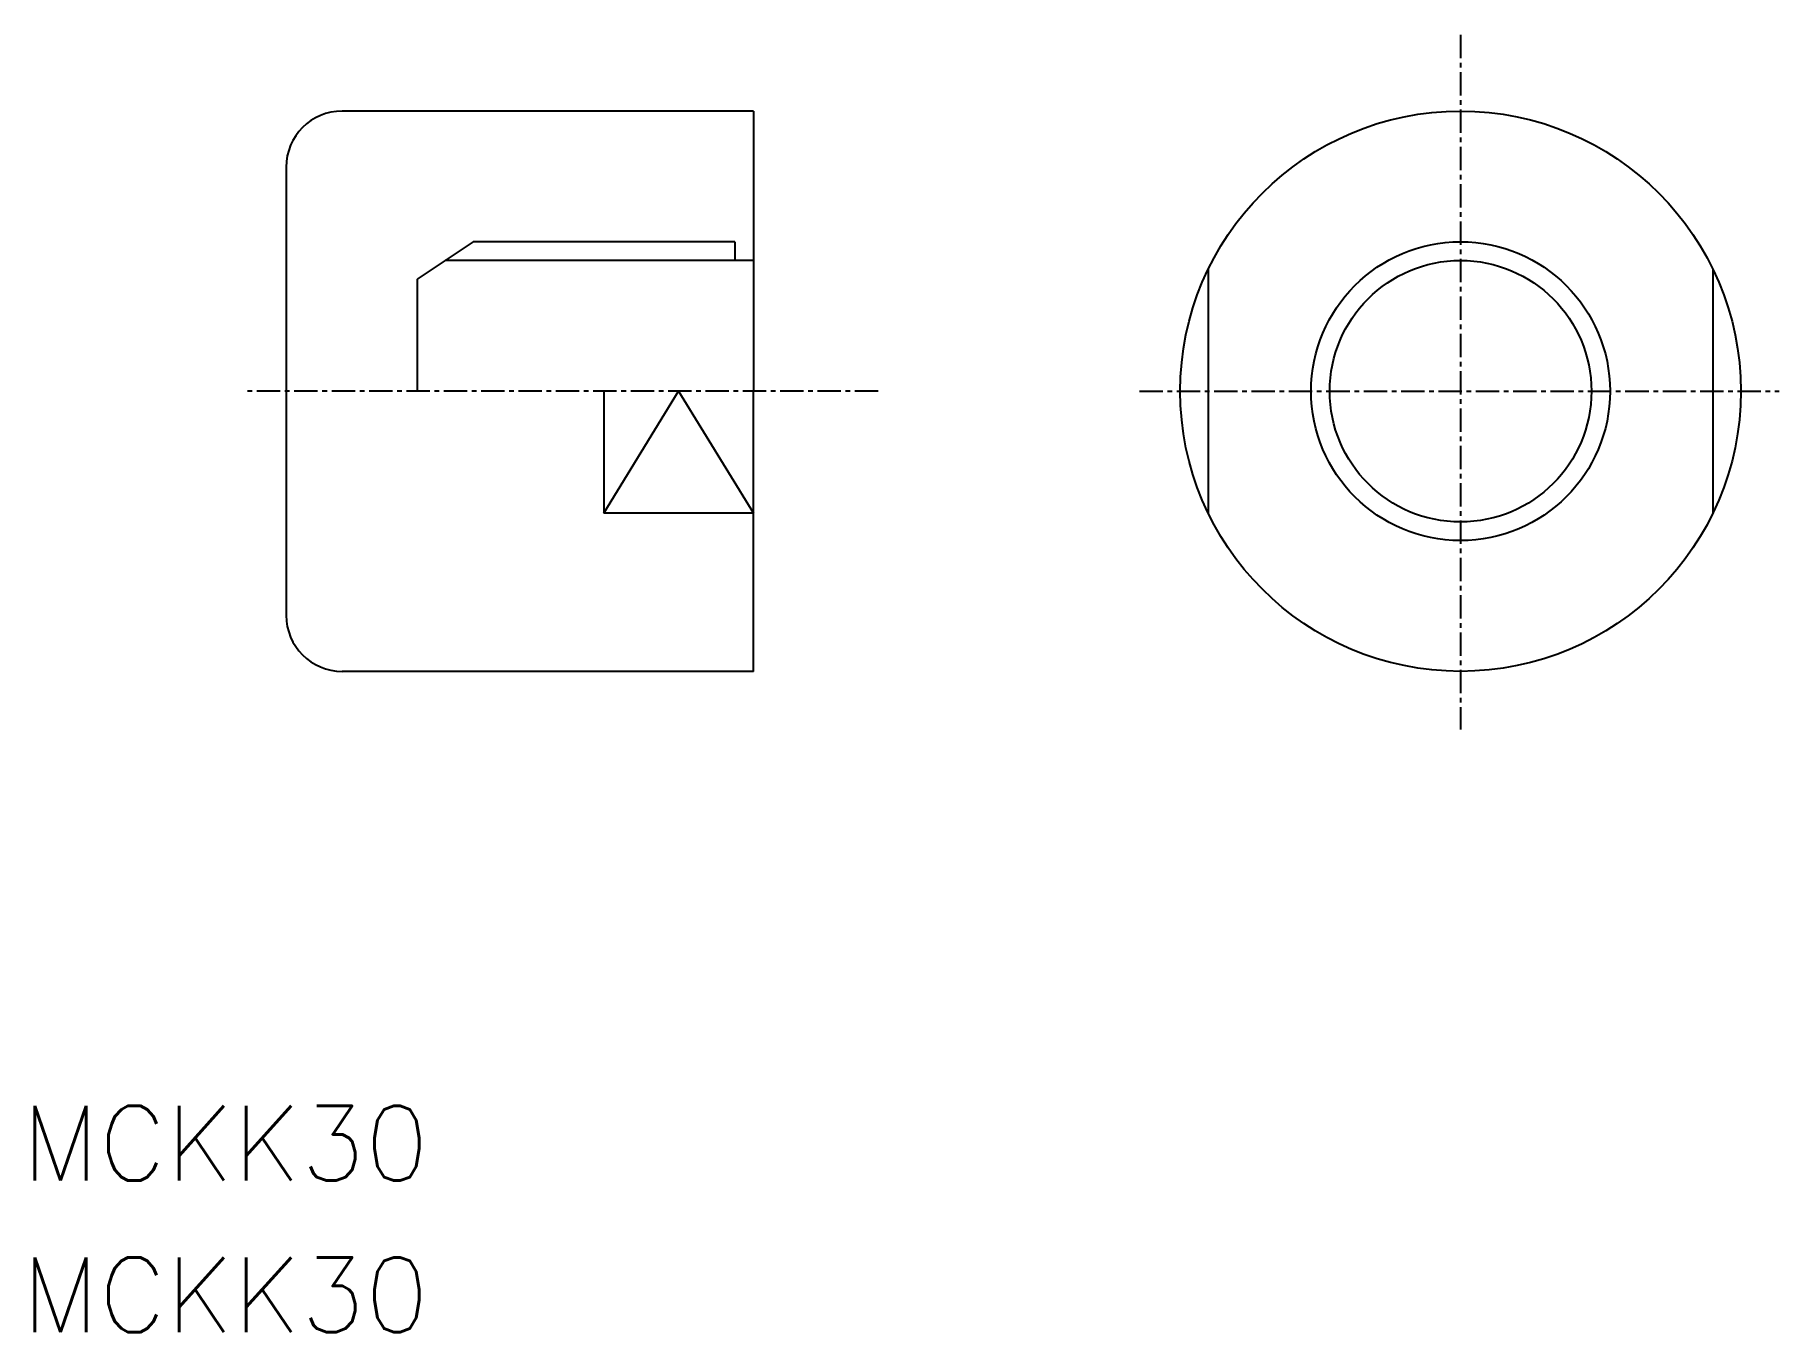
# Model space of a CAD drawing. Extents: x -165.4 to -72.1, y 1540.6 to 1610.1.
import ezdxf

# ---------------------------------------------------------------- set-up
doc = ezdxf.new("R2010")
doc.units = 0
doc.linetypes.add('CENTER', pattern=[2, 1.25, -0.25, 0.25, -0.25])
doc.layers.get('0').update_dxf_attribs({"linetype": 'CONTINUOUS'})
doc.layers.add('CENTER', color=1, linetype='CENTER')
doc.styles.get("Standard").update_dxf_attribs({"font": 'txt.shx', "bigfont": 'bigfont.shx'})

msp = doc.modelspace()

# ---------------------------------------------------------------- linework, layer by layer
at = {"linetype": 'CONTINUOUS'}
for p, q in [((-126.997, 1606.015), (-148.997, 1606.015)), ((-126.997, 1606.015), (-126.997, 1591.015)), ((-151.997, 1603.015), (-151.997, 1579.015)), ((-141.997, 1599.015), (-144.997, 1597.015)), ((-127.997, 1599.015), (-141.997, 1599.015)), ((-127.997, 1599.015), (-127.997, 1598.015)), ((-126.997, 1598.015), (-127.997, 1598.015)), ((-144.997, 1597.015), (-144.997, 1591.015)), ((-102.655, 1597.553), (-102.655, 1584.477)), ((-75.655, 1597.553), (-75.655, 1584.477)), ((-134.997, 1591.015), (-134.997, 1584.477)), ((-126.997, 1576.015), (-126.997, 1591.015)), ((-126.997, 1584.477), (-134.997, 1584.477)), ((-126.997, 1576.015), (-148.997, 1576.015))]:
    msp.add_line(p, q, dxfattribs=at)
at = {"color": 3, "linetype": 'CONTINUOUS'}
for p, q in [((-127.997, 1598.015), (-143.497, 1598.015)), ((-134.997, 1584.477), (-130.997, 1591.015)), ((-130.997, 1591.015), (-126.997, 1584.477))]:
    msp.add_line(p, q, dxfattribs=at)
at = {"linetype": 'CONTINUOUS'}
for radius in [15, 7]:
    msp.add_circle((-89.155, 1591.015), radius, dxfattribs=at)
at = {"color": 3, "linetype": 'CONTINUOUS'}
msp.add_circle((-89.155, 1591.015), 8, dxfattribs=at)
at = {"linetype": 'CONTINUOUS'}
for centre, start, end in [((-148.997, 1603.015), 90, 180), ((-148.997, 1579.015), 180, 270)]:
    msp.add_arc(centre, 3, start, end, dxfattribs=at)
at = {"layer": 'CENTER', "color": 1, "linetype": 'CENTER'}
for p, q in [((-89.155, 1610.095), (-89.155, 1572.895)), ((-120.313, 1591.015), (-154.115, 1591.015)), ((-106.337, 1591.015), (-72.108, 1591.015))]:
    msp.add_line(p, q, dxfattribs=at)

# ---------------------------------------------------------------- texts
for p in [(-166.131, 1548.745), (-166.131, 1540.635)]:
    msp.add_text('MCKK30', height=4).set_placement(p)

doc.saveas('drawing.dxf')
